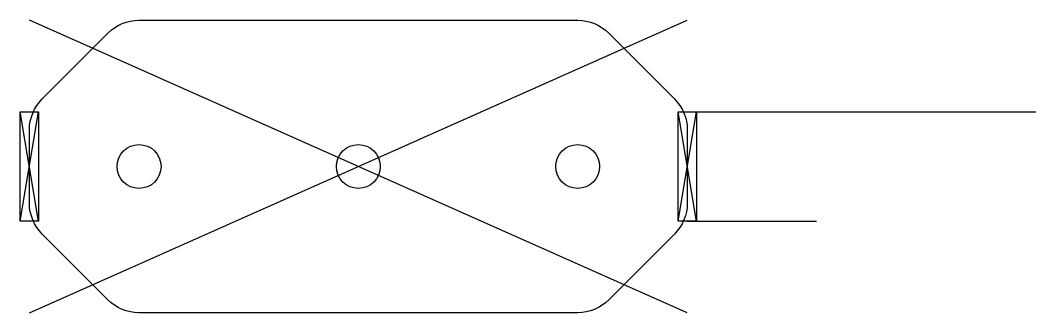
# Model space of a CAD drawing. Header units: millimetres. Extents: x -92 to 185, y -40 to 40.
import ezdxf

# ---------------------------------------------------------------- set-up
doc = ezdxf.new("R2010")
doc.units = ezdxf.units.MM
doc.layers.get('0').update_dxf_attribs({"linetype": 'CONTINUOUS'})

msp = doc.modelspace()

# ---------------------------------------------------------------- linework, layer by layer
for p, q in [((90, -40), (-90, 40)), ((-90, -40), (90, 40)), ((-87.5, -15), (-92.5, 15)), ((-92.5, -15), (-87.5, 15)), ((92.5, -15), (87.5, 15)), ((87.5, -15), (92.5, 15)), ((90, 15), (185.36, 15)), ((90, -15), (125.36, -15))]:
    msp.add_line(p, q)
msp.add_lwpolyline([(60.03, -40), (-60.03, -40, -0.198912), (-68.51, -36.49), (-86.49, -18.51, -0.198912), (-90, -10.03), (-90, 10.03, -0.198912), (-86.49, 18.51), (-68.51, 36.49, -0.198912), (-60.03, 40), (60.03, 40, -0.198912), (68.51, 36.49), (86.49, 18.51, -0.198912), (90, 10.03), (90, -10.03, -0.198912), (86.49, -18.51), (68.51, -36.49, -0.198912)], format="xyb", close=True)
for points in [[(-87.5, -15), (-92.5, -15), (-92.5, 15), (-87.5, 15)], [(92.5, -15), (87.5, -15), (87.5, 15), (92.5, 15)]]:
    msp.add_lwpolyline(points, close=True)
for centre in [(-60, 0), (0, 0), (60, 0)]:
    msp.add_circle(centre, 6)

doc.saveas('drawing.dxf')
